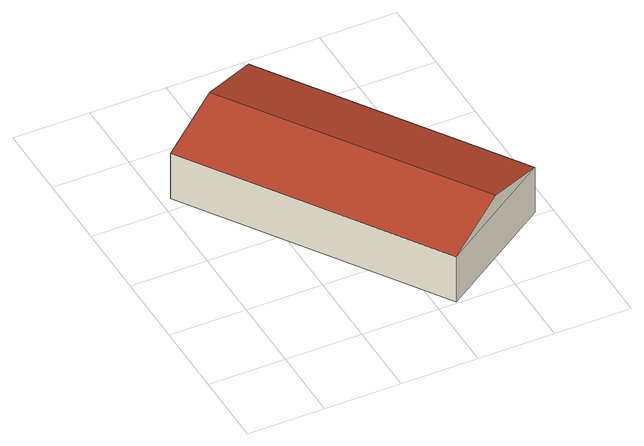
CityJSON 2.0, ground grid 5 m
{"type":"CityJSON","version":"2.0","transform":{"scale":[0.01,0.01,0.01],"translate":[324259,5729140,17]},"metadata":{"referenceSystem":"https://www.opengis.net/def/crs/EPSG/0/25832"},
"CityObjects":{
"building1":{"type":"Building","attributes":{"Geometrietyp2DReferenz":"3000","Gemeindeschluessel":"05170052","function":"31001_2724","roofType":"3100","measuredHeight":4.65},"geometry":[{"type":"Solid","lod":"2","boundaries":[[[[0,1,2,3]],[[4,5,1,0]],[[6,7,5,4]],[[3,2,7,6]],[[0,8,4]],[[6,9,3]],[[3,9,8,0]],[[4,8,9,6]],[[1,5,7,2]]]],"semantics":{"surfaces":[{"type":"WallSurface"},{"type":"RoofSurface"},{"type":"GroundSurface"}],"values":[[0,0,0,0,0,0,1,1,2]]}}]}
},
"vertices":[
[66,1599,426],[66,1599,85],[1123,13,85],[1123,13,426],[837,2113,426],[837,2113,85],[1894,527,426],[1894,527,85],[452,1856,550],[1509,270,550]
]}
